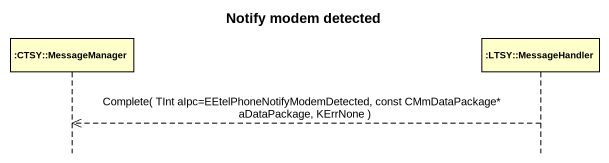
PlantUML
@startuml
title Notify modem detected
hide footbox
participant ":CTSY::MessageManager" as CTSY_MessageManager
participant ":LTSY::MessageHandler" as LTSY_MessageHandler

LTSY_MessageHandler -->> CTSY_MessageManager : Complete( TInt aIpc=EEtelPhoneNotifyModemDetected, const CMmDataPackage* aDataPackage, KErrNone )
@enduml
